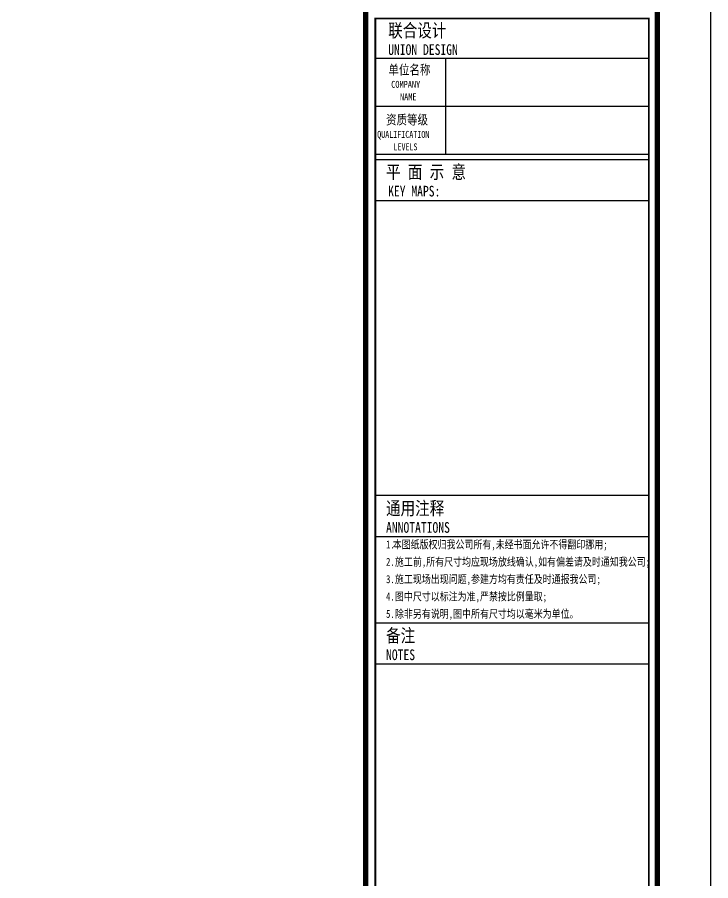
# Model space of a CAD drawing. Header units: inches. Extents: x 18712 to 314639, y 0 to 420500.
# Drawn here: x 124613 to 137612, y 311829 to 328006 of the extents above; entities that cross this region are included whole.
import ezdxf

# ---------------------------------------------------------------- set-up
doc = ezdxf.new("R2010")
doc.units = ezdxf.units.IN
doc.header["$LTSCALE"] = 1000
doc.header["$MEASUREMENT"] = 0
for name, color, linetype, true_color in [('DIM', 3, 'Continuous', 0x00ff00), ('TK', 7, 'Continuous', 0xffffff), ('ZG-图框层', 4, 'Continuous', 0x00ffff)]:
    doc.layers.add(name, color=color, linetype=linetype, true_color=true_color)
doc.styles.add('-宋体', font='simsun.ttc', dxfattribs={"height": 0.2, "bigfont": 'gbcbig.shx'})
doc.dimstyles.new('TSSD_100_100$0', dxfattribs={"dimtxt": 300, "dimasz": 100, "dimexe": 100, "dimexo": 250, "dimgap": 100, "dimtad": 1, "dimdec": 0, "dimzin": 0, "dimdsep": 46, "dimtxsty": 'Standard', "dimcen": 0, "dimclrd": 256, "dimclre": 256, "dimclrt": 7, "dimadec": 0, "dimazin": 0, "dimtfac": 1, "dimtdec": 4, "dimtix": 1, "dimtmove": 2, "dimatfit": 3, "dimfxl": 1, "dimtolj": 1, "dimtzin": 0, "dimarcsym": 0})

# ---------------------------------------------------------------- blocks, each defined once
blk = doc.blocks.new('*D414')
at = {"layer": 'Defpoints', "color": 0, "transparency": 16777216}
for p in [(93652, 323714), (132662, 288053), (130988, 286379)]:
    blk.add_point(p, dxfattribs=at)
at = {"layer": 'DIM', "lineweight": -2, "transparency": 16777216}
for p, q in [((93829, 323891), (95398, 325459)), ((95398, 325318), (113183, 307533)), ((132591, 288124), (114244, 306472)), ((131164, 286556), (132733, 288124))]:
    blk.add_line(p, q, dxfattribs=at)
at = {"layer": 'DIM', "transparency": 16777216}
for points in [[(95409, 325330), (95386, 325306), (95327, 325389)], [(132580, 288112), (132603, 288136), (132662, 288053)]]:
    blk.add_solid(points, dxfattribs=at)
at = {"layer": 'DIM', "color": 7, "true_color": 0xffffff, "transparency": 16777216, "insert": (113848, 307137), "char_height": 300, "attachment_point": 5, "rotation": 315}
blk.add_mtext('\\A1;52800', dxfattribs=at)
blk = doc.blocks.new('DAnoyomous22511')
at = {"layer": 'TK', "style": '-宋体'}
for s, height, width, p in [('资质等级', 180, 0.8, (131526, 325997)), ('QUALIFICATION', 130, 0.85, (131360, 325747)), ('LEVELS', 130, 0.85, (131665, 325514))]:
    blk.add_text(s, height=height, dxfattribs=dict(at, width=width)).set_placement(p)
blk = doc.blocks.new('DAnoyomous22518')
at = {"layer": 'TK', "style": '-宋体', "width": 0.8}
for s, height, p in [('单位名称', 180, (131571, 326934)), ('COMPANY', 130, (131622, 326684)), ('NAME', 130, (131787, 326451))]:
    blk.add_text(s, height=height, dxfattribs=at).set_placement(p)

msp = doc.modelspace()

# ---------------------------------------------------------------- linework, layer by layer
at = {"layer": 'TK', "lineweight": -3}
for p, q in [((136450.9, 327233), (131323.9, 327233)), ((132641.4, 327233), (132641.4, 325433)), ((136450.9, 326333), (131323.9, 326333)), ((136450.9, 325433), (131323.9, 325433)), ((136450.9, 319045), (131323.9, 319045))]:
    msp.add_line(p, q, dxfattribs=at)
msp.add_lwpolyline([(18712.2, 336400), (18712.2, 252300), (137612.2, 252300), (137612.2, 336400)], close=True, dxfattribs=at)
for points, const_width in [([(21212.2, 335400), (21212.2, 253300), (136612.2, 253300), (136612.2, 335400)], 100), ([(131323.9, 327983.8), (136450.9, 327983.8), (136450.9, 271293.9), (131323.9, 271293.9)], 34.7)]:
    msp.add_lwpolyline(points, close=True, dxfattribs=dict(at, const_width=const_width))
at = {"layer": 'TK', "lineweight": -3, "const_width": 100}
msp.add_lwpolyline([(131140.8, 253345.7), (131140.8, 335400)], dxfattribs=at)
at = {"layer": 'TK', "lineweight": -3}
for points in [[(131140.8, 253345.7), (136612.2, 253345.7), (136612.2, 335400)], [(131323.9, 327983.8), (136450.9, 327983.8)], [(131323.9, 325340.4), (136450.9, 325340.4)], [(131323.9, 324576.1), (136450.9, 324576.1)], [(131323.9, 318280.8), (136450.9, 318280.8)], [(131323.9, 316659.5), (136450.9, 316659.5)], [(131323.9, 315895.2), (136450.9, 315895.2)]]:
    msp.add_lwpolyline(points, dxfattribs=at)
at = {"layer": 'ZG-图框层', "lineweight": -3}
msp.add_lwpolyline([(18712.2, 252300), (137612.2, 252300), (137612.2, 336400), (18712.2, 336400)], close=True, dxfattribs=at)
at = {"layer": 'ZG-图框层', "lineweight": -3, "const_width": 100}
msp.add_lwpolyline([(21212.2, 253300), (136612.2, 253300), (136612.2, 335400), (21212.2, 335400)], close=True, dxfattribs=at)

# ---------------------------------------------------------------- block references
at = {"layer": 'TK'}
for name in ['DAnoyomous22518', 'DAnoyomous22511']:
    msp.add_blockref(name, (0, 0), dxfattribs=at)

# ---------------------------------------------------------------- texts
at = {"layer": 'TK', "style": '-宋体', "width": 0.8}
for s, height, p in [('联合设计', 250, (131565.6, 327634.6)), ('UNION DESIGN', 200, (131565.6, 327300.1)), ('平 面 示 意', 250, (131525.6, 324982.6)), ('KEY MAPS:', 200, (131564.2, 324648.4)), ('通用注释', 250, (131525.6, 318682.4)), ('ANNOTATIONS', 200, (131525.6, 318347.9)), ('本图纸版权归我公司所有,未经书面允许不得翻印挪用;', 150, (131651.3, 318053.9)), ('1.', 149.99, (131525.6, 318053.9)), ('施工前,所有尺寸均应现场放线确认,如有偏差请及时通知我公司;', 150, (131692.5, 317728.9)), ('2.', 149.99, (131525.6, 317728.9)), ('施工现场出现问题,参建方均有责任及时通报我公司;', 150, (131692.5, 317403.9)), ('3.', 149.99, (131525.6, 317403.9)), ('图中尺寸以标注为准,严禁按比例量取;', 150, (131692.5, 317078.9)), ('4.', 149.99, (131525.6, 317078.9)), ('除非另有说明,图中所有尺寸均以毫米为单位。', 150, (131692.5, 316753.9)), ('5.', 149.99, (131525.6, 316753.9)), ('备注', 250, (131525.6, 316296.8)), ('NOTES', 200, (131525.6, 315962.3))]:
    msp.add_text(s, height=height, dxfattribs=at).set_placement(p)

# ---------------------------------------------------------------- dimensions: what is measured, and where the dimension line sits
at = {"layer": 'DIM'}
dim = msp.add_linear_dim(base=(132662.1, 288053.3), p1=(93652.4, 323714.2), p2=(130987.7, 286378.9), angle=315, text='52800', dimstyle='TSSD_100_100$0', override={"dimscale": 1, "dimlfac": 1}, dxfattribs=at)
dim.commit()
dim.dimension.update_dxf_attribs({"geometry": '*D414', "text_midpoint": (113847.5, 307136.6), "dimtype": 161})

doc.saveas('drawing.dxf')
